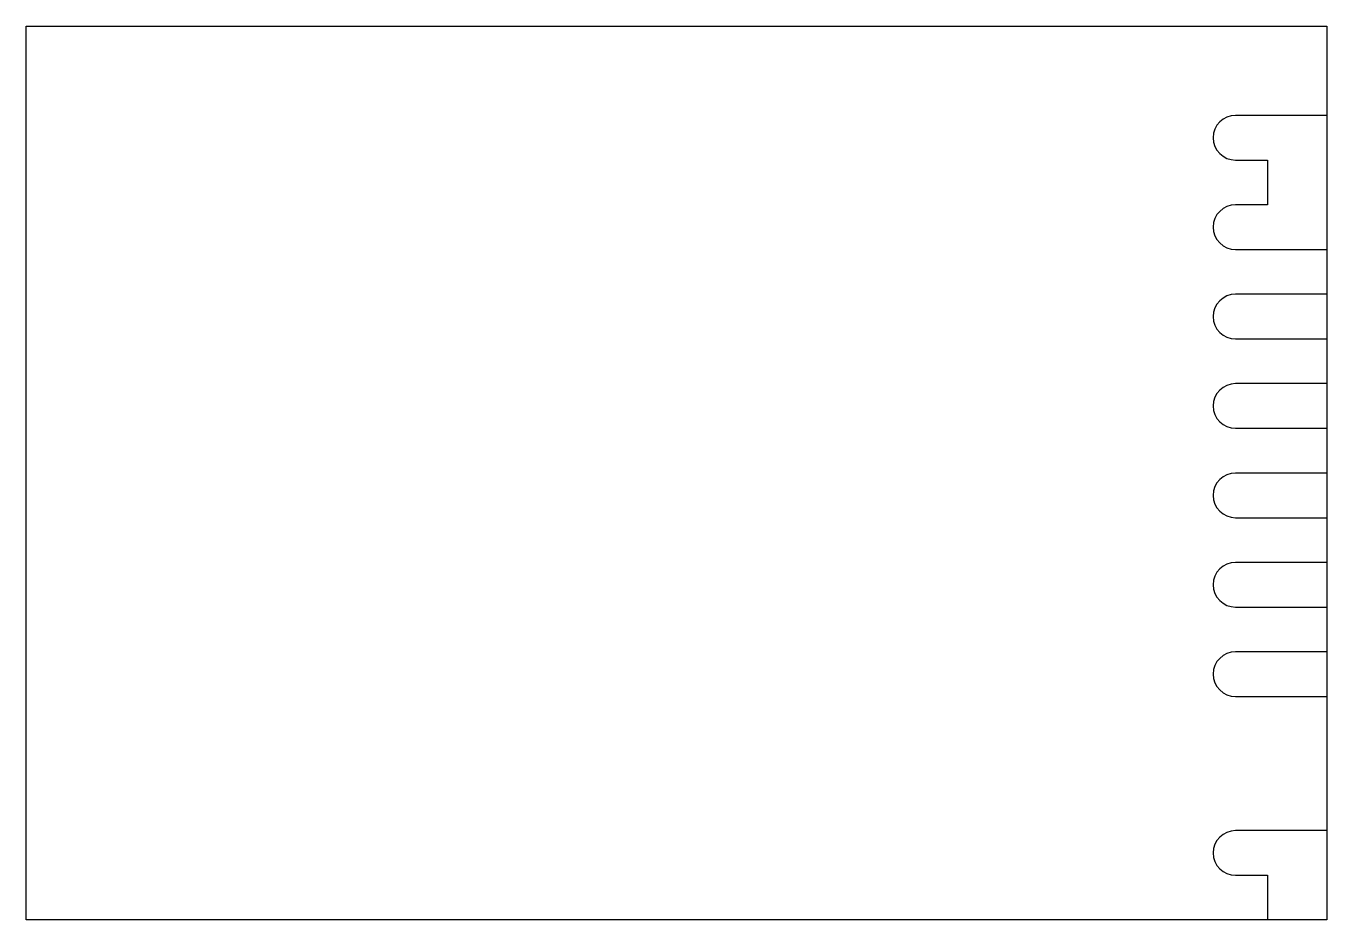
# Model space of a CAD drawing. Extents: x -1 to 239, y -173 to -8.
import ezdxf

# ---------------------------------------------------------------- set-up
doc = ezdxf.new("R2010")
doc.units = 0
doc.layers.add('1', color=7, linetype='CONTINUOUS')

msp = doc.modelspace()

# ---------------------------------------------------------------- linework, layer by layer
at = {"layer": '1', "color": 7, "linetype": 'CONTINUOUS'}
msp.add_lwpolyline([(-1.49293, -8.20859), (238.50707, -8.20859), (238.50707, -8.20859), (238.50707, -173.20859), (238.50707, -173.20859), (-1.49293, -173.20859), (-1.49293, -173.20859), (-1.49293, -8.20859)], dxfattribs=at)
for points in [[(238.50707, -24.70859), (221.63207, -24.70859), (221.63207, -24.70859, 1), (221.63207, -32.95859), (221.63207, -32.95859), (227.50707, -32.95859), (227.50707, -32.95859), (227.50707, -41.20859), (227.50707, -41.20859), (221.63207, -41.20859), (221.63207, -41.20859, 1), (221.63207, -49.45859), (221.63207, -49.45859), (238.50707, -49.45859)], [(238.50707, -24.70859), (221.63207, -24.70859), (221.63207, -24.70859, 1), (221.63207, -32.95859), (221.63207, -32.95859), (227.50707, -32.95859), (227.50707, -32.95859), (227.50707, -41.20859), (227.50707, -41.20859), (221.63207, -41.20859), (221.63207, -41.20859, 1), (221.63207, -49.45859), (221.63207, -49.45859), (238.50707, -49.45859)], [(238.50707, -57.70859), (221.63207, -57.70859), (221.63207, -57.70859, 1), (221.63207, -65.95859), (221.63207, -65.95859), (238.50707, -65.95859)], [(238.50707, -57.70859), (221.63207, -57.70859), (221.63207, -57.70859, 1), (221.63207, -65.95859), (221.63207, -65.95859), (238.50707, -65.95859)], [(238.50707, -74.20859), (221.63207, -74.20859), (221.63207, -74.20859, 1), (221.63207, -82.45859), (221.63207, -82.45859), (238.50707, -82.45859)], [(238.50707, -74.20859), (221.63207, -74.20859), (221.63207, -74.20859, 1), (221.63207, -82.45859), (221.63207, -82.45859), (238.50707, -82.45859)], [(238.50707, -90.70859), (221.63207, -90.70859), (221.63207, -90.70859, 1), (221.63207, -98.95859), (221.63207, -98.95859), (238.50707, -98.95859)], [(238.50707, -90.70859), (221.63207, -90.70859), (221.63207, -90.70859, 1), (221.63207, -98.95859), (221.63207, -98.95859), (238.50707, -98.95859)], [(238.50707, -107.20859), (221.63207, -107.20859), (221.63207, -107.20859, 1), (221.63207, -115.45859), (221.63207, -115.45859), (238.50707, -115.45859)], [(238.50707, -107.20859), (221.63207, -107.20859), (221.63207, -107.20859, 1), (221.63207, -115.45859), (221.63207, -115.45859), (238.50707, -115.45859)], [(238.50707, -123.70859), (221.63207, -123.70859), (221.63207, -123.70859, 1), (221.63207, -131.95859), (221.63207, -131.95859), (238.50707, -131.95859)], [(238.50707, -123.70859), (221.63207, -123.70859), (221.63207, -123.70859, 1), (221.63207, -131.95859), (221.63207, -131.95859), (238.50707, -131.95859)], [(238.50707, -156.70859), (221.63207, -156.70859), (221.63207, -156.70859, 1), (221.63207, -164.95859), (221.63207, -164.95859), (227.50707, -164.95859), (227.50707, -164.95859), (227.50707, -173.20859)]]:
    msp.add_lwpolyline(points, format="xyb", dxfattribs=at)

doc.saveas('drawing.dxf')
